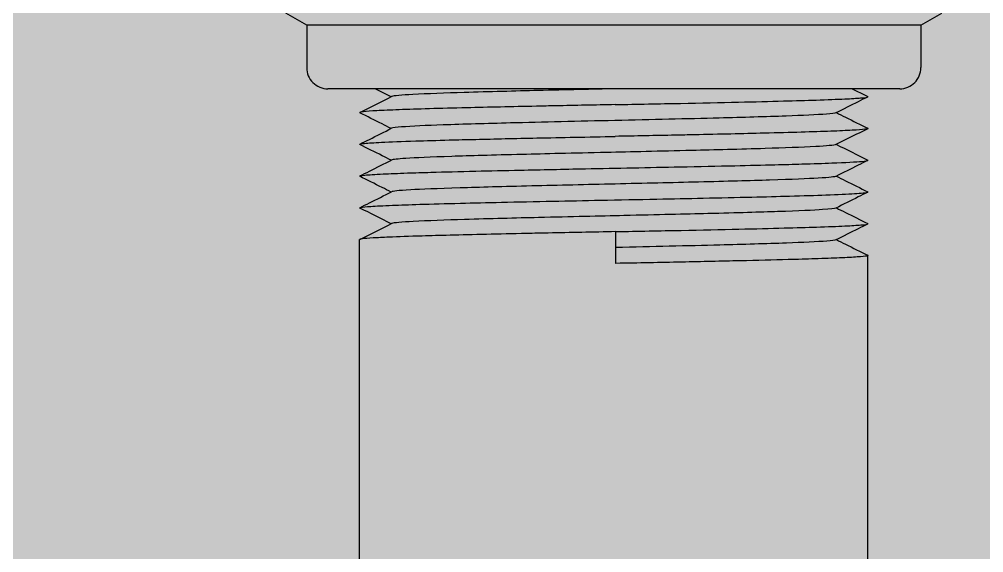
# Model space of a CAD drawing. Extents: x -18489 to 195597, y -1599 to 112111.
# Drawn here: x -14362.115 to -14357.566, y 2024.12 to 2026.638 of the extents above; entities that cross this region are included whole.
import ezdxf

# ---------------------------------------------------------------- set-up
doc = ezdxf.new("R2010")
doc.units = 0
doc.header["$LTSCALE"] = 100
for name, color, linetype in [('188K-SM-03-F10-MECH-EQ-Y2257103$0$0 Xref', 8, 'Continuous'), ('188K-SM-03-F10-MECH-EQ-Y2257103$0$M-EQU-FOUNDATION', 8, 'Continuous'), ('188K-SM-03-F10-MECH-EQ-Y2257103$0$Micron CUP L10 HVAC EQU$0$M-MECH-EQU', 136, 'Continuous'), ('188K-SM-03-F10-MECH-EQ-Y2257103$0$Micron CUP L10 HVAC EQU$0$M-PHASE1 AREA', 252, 'Continuous')]:
    doc.layers.add(name, color=color, linetype=linetype)

# ---------------------------------------------------------------- blocks, each defined once
blk = doc.blocks.new('188K-SM-03-F10-MECH-EQ-Y2257103$0$Micron CUP L10 HVAC EQU$0$A$C0c53ceb0')
at = {"layer": '188K-SM-03-F10-MECH-EQ-Y2257103$0$Micron CUP L10 HVAC EQU$0$M-PHASE1 AREA'}
for p, q in [((17823.89366, 11091.92706), (17822.91225, 11092.49368)), ((17852.86433, 11091.92706), (17853.84575, 11092.49368)), ((17852.86433, 11091.92706), (17823.89366, 11091.92706)), ((17823.89366, 11091.92706), (17823.89366, 11089.92908)), ((17852.86433, 11091.92706), (17852.86433, 11089.92908)), ((17851.86535, 11088.93009), (17824.89265, 11088.93009)), ((17826.39114, 11064.45487), (17826.39114, 11081.81017)), ((17838.4754, 11080.68812), (17838.4754, 11082.18686)), ((17838.4754, 11082.18675), (17838.4754, 11082.18661)), ((17850.36686, 11064.45487), (17850.36686, 11081.06108))]:
    blk.add_line(p, q, dxfattribs=at)
for centre, start, end in [((17824.89265, 11089.92908), 180, 270.000034), ((17851.86535, 11089.92908), 269.999966, 0)]:
    blk.add_arc(centre, 0.99899, start, end, dxfattribs=at)
for points in [[(17827.87921, 11088.55444), (17827.62905, 11088.67966), (17827.37889, 11088.80488), (17827.12873, 11088.93009)], [(17849.62466, 11088.93009), (17849.86869, 11088.80795), (17850.11271, 11088.68581), (17850.35674, 11088.56368)], [(17826.40097, 11087.81455), (17826.90094, 11088.06476), (17827.4009, 11088.315), (17827.90085, 11088.56527)], [(17850.35707, 11087.04611), (17849.85711, 11086.7959), (17849.35717, 11086.54567), (17848.85723, 11086.29541)], [(17848.87884, 11086.30622), (17849.37163, 11086.05954), (17849.86444, 11085.81289), (17850.35725, 11085.56625)], [(17827.87922, 11082.55986), (17827.38642, 11082.80655), (17826.89361, 11083.05321), (17826.40079, 11083.29986)], [(17826.40087, 11081.81991), (17826.90088, 11082.07015), (17827.40088, 11082.32041), (17827.90087, 11082.5707)]]:
    blk.add_open_spline(points, degree=3, dxfattribs=at)
for points, knots in [([(17838.42826, 11088.93011), (17837.3931, 11088.90663), (17836.1425, 11088.8784), (17833.74657, 11088.82043), (17832.50009, 11088.78919), (17830.45414, 11088.72625), (17829.56624, 11088.69522), (17828.38131, 11088.63231), (17827.98674, 11088.60143), (17827.90378, 11088.56667), (17827.90225, 11088.56597), (17827.90084, 11088.56527)], [-2.476006906, -2.476006906, -2.476006906, -2.476006906, -2.33493353, -2.33493353, -2.224080613, -2.224080613, -2.142828084, -2.142828084, -2.078931614, -2.078931614, -2.077619707, -2.077619707, -2.077619707, -2.077619707]), ([(17838.44326, 11088.18066), (17837.50135, 11088.16216), (17836.55871, 11088.14362), (17835.33763, 11088.11855), (17835.03712, 11088.11228), (17833.56761, 11088.08137), (17832.45323, 11088.05726), (17830.81053, 11088.01714), (17830.2207, 11088.00147), (17829.15182, 11087.97065), (17828.67369, 11087.9554), (17827.8417, 11087.92455), (17827.49135, 11087.90895), (17826.92856, 11087.87811), (17826.71741, 11087.86283), (17826.44369, 11087.83214), (17826.3809, 11087.81667), (17826.39437, 11087.79938), (17826.39704, 11087.79746), (17826.40088, 11087.79554)], [0.00002225, 0.00002225, 0.00002225, 0.00002225, 0.28294007, 0.28294007, 0.37670993, 0.37670993, 0.7467554, 0.7467554, 0.98192751, 0.98192751, 1.21513107, 1.21513107, 1.44957095, 1.44957095, 1.68346537, 1.68346537, 1.91593841, 1.91593841, 1.94508531, 1.94508531, 1.94508531, 1.94508531]), ([(17838.44326, 11088.18066), (17838.96825, 11088.19141), (17839.49309, 11088.20202), (17840.52514, 11088.22278), (17841.03074, 11088.23285), (17842.48034, 11088.26235), (17843.39696, 11088.28228), (17845.0197, 11088.3196), (17845.73351, 11088.33652), (17846.94775, 11088.36888), (17847.46214, 11088.38423), (17848.45301, 11088.41703), (17848.90591, 11088.43399), (17849.58759, 11088.4664), (17849.83768, 11088.48174), (17850.22817, 11088.51445), (17850.34346, 11088.53132), (17850.36901, 11088.55362), (17850.3668, 11088.55864), (17850.35674, 11088.56368)], [0.00004101, 0.00004101, 0.00004101, 0.00004101, 0.15773222, 0.15773222, 0.31294243, 0.31294243, 0.60984511, 0.60984511, 0.87515564, 0.87515564, 1.10395556, 1.10395556, 1.37060101, 1.37060101, 1.59994644, 1.59994644, 1.8658588, 1.8658588, 1.94222763, 1.94222763, 1.94222763, 1.94222763]), ([(17850.35708, 11088.54468), (17850.207, 11088.46957), (17850.05692, 11088.39446), (17849.5571, 11088.14432), (17849.20736, 11087.96927), (17848.85764, 11087.79421)], [0, 0, 0, 0, 0.050399283, 0.050399283, 0.167846565, 0.167846565, 0.167846565, 0.167846565]), ([(17827.87896, 11087.05575), (17827.73624, 11087.12719), (17827.59353, 11087.19863), (17827.10084, 11087.44523), (17826.75086, 11087.62039), (17826.40088, 11087.79554)], [0.00241188, 0.00241188, 0.00241188, 0.00241188, 0.050339409, 0.050339409, 0.167867119, 0.167867119, 0.167867119, 0.167867119]), ([(17848.85773, 11087.79416), (17848.81452, 11087.77238), (17848.64364, 11087.75266), (17847.97694, 11087.70017), (17847.26775, 11087.66916), (17845.56063, 11087.60777), (17844.46271, 11087.57684), (17842.60164, 11087.52877), (17841.80271, 11087.5094), (17840.14307, 11087.47046), (17839.28936, 11087.45104), (17838.43523, 11087.43161)], [-1.36260444, -1.36260444, -1.36260444, -1.36260444, -1.20571886, -1.20571886, -0.89579076, -0.89579076, -0.51444599, -0.51444599, -0.25661073, -0.25661073, -0.00004161, -0.00004161, -0.00004161, -0.00004161]), ([(17848.87906, 11087.80493), (17849.02179, 11087.73349), (17849.16453, 11087.66204), (17849.65723, 11087.41543), (17850.0072, 11087.24028), (17850.35717, 11087.06513)], [0.002408094, 0.002408094, 0.002408094, 0.002408094, 0.05034083, 0.05034083, 0.167866644, 0.167866644, 0.167866644, 0.167866644]), ([(17838.43523, 11087.43161), (17837.5811, 11087.41218), (17836.72626, 11087.39276), (17835.06219, 11087.35382), (17834.25995, 11087.33445), (17832.38824, 11087.28638), (17831.2813, 11087.25545), (17829.55185, 11087.19406), (17828.82986, 11087.16305), (17828.13055, 11087.10988), (17827.94557, 11087.08932), (17827.90033, 11087.06653)], [-13.32688913, -13.32688913, -13.32688913, -13.32688913, -13.07032001, -13.07032001, -12.81248475, -12.81248475, -12.43113997, -12.43113997, -12.12121186, -12.12121186, -11.95826715, -11.95826715, -11.95826715, -11.95826715]), ([(17826.401, 11086.31603), (17826.55107, 11086.39113), (17826.70114, 11086.46623), (17827.20094, 11086.71638), (17827.55068, 11086.89142), (17827.9004, 11087.06648)], [0, 0, 0, 0, 0.050394965, 0.050394965, 0.167841987, 0.167841987, 0.167841987, 0.167841987]), ([(17850.35717, 11087.06513), (17850.35814, 11087.06465), (17850.35904, 11087.06416), (17850.38586, 11087.04829), (17850.33683, 11087.03278), (17850.08961, 11087.00203), (17849.89183, 11086.98676), (17849.35463, 11086.95593), (17849.01595, 11086.94031), (17848.20643, 11086.90941), (17847.73943, 11086.89418), (17846.69056, 11086.86338), (17846.10901, 11086.8477), (17844.47564, 11086.80727), (17843.35819, 11086.78291), (17841.87983, 11086.75169), (17841.57707, 11086.74535), (17840.34676, 11086.72), (17839.39525, 11086.70126), (17838.44326, 11086.68256)], [5.63442903, 5.63442903, 5.63442903, 5.63442903, 5.64180585, 5.64180585, 5.87540034, 5.87540034, 6.10951243, 6.10951243, 6.34463089, 6.34463089, 6.57787153, 6.57787153, 6.81343272, 6.81343272, 7.18759455, 7.18759455, 7.28250101, 7.28250101, 7.5687502, 7.5687502, 7.5687502, 7.5687502]), ([(17826.40132, 11086.29694), (17826.39503, 11086.30009), (17826.3918, 11086.30323), (17826.39084, 11086.32219), (17826.46856, 11086.33746), (17826.79623, 11086.37063), (17827.06514, 11086.38863), (17827.8436, 11086.4269), (17828.3843, 11086.44681), (17829.50888, 11086.48286), (17830.04022, 11086.49825), (17831.01513, 11086.52353), (17831.43311, 11086.53365), (17832.76256, 11086.56492), (17833.73015, 11086.58665), (17835.33208, 11086.61996), (17835.93722, 11086.63199), (17837.17598, 11086.65681), (17837.80983, 11086.66963), (17838.44326, 11086.68256)], [21.38464745, 21.38464745, 21.38464745, 21.38464745, 21.4333712, 21.4333712, 21.67975974, 21.67975974, 21.95503343, 21.95503343, 22.27819626, 22.27819626, 22.51453548, 22.51453548, 22.67623701, 22.67623701, 23.00713978, 23.00713978, 23.20033932, 23.20033932, 23.39786555, 23.39786555, 23.39786555, 23.39786555]), ([(17827.87951, 11085.55704), (17827.73677, 11085.6285), (17827.59402, 11085.69996), (17827.1013, 11085.9466), (17826.75131, 11086.12178), (17826.40132, 11086.29694)], [0.002440174, 0.002440174, 0.002440174, 0.002440174, 0.050377423, 0.050377423, 0.167910423, 0.167910423, 0.167910423, 0.167910423]), ([(17848.85723, 11086.29541), (17848.78955, 11086.26152), (17848.41033, 11086.23079), (17847.25448, 11086.16799), (17846.37813, 11086.13697), (17844.35228, 11086.07403), (17843.11277, 11086.04279), (17840.54979, 11085.98053), (17839.14892, 11085.94921), (17836.45456, 11085.88791), (17835.11181, 11085.85669), (17832.66148, 11085.79559), (17831.56804, 11085.76454), (17829.71303, 11085.70306), (17829.0197, 11085.6721), (17828.17808, 11085.61832), (17827.95198, 11085.5932), (17827.90135, 11085.56795)], [-11.24772226, -11.24772226, -11.24772226, -11.24772226, -11.18410262, -11.18410262, -11.10285009, -11.10285009, -10.99199717, -10.99199717, -10.83228899, -10.83228899, -10.60273426, -10.60273426, -10.29244299, -10.29244299, -9.90332474, -9.90332474, -9.55431889, -9.55431889, -9.55431889, -9.55431889]), ([(17826.40115, 11084.79796), (17826.36276, 11084.81716), (17826.44086, 11084.83682), (17826.81828, 11084.87421), (17827.10752, 11084.89215), (17827.81566, 11084.92608), (17828.20018, 11084.94148), (17828.9817, 11084.96791), (17829.35295, 11084.97915), (17830.38904, 11085.00876), (17831.09879, 11085.0274), (17832.5303, 11085.06132), (17833.23615, 11085.07659), (17834.95436, 11085.11342), (17835.98755, 11085.13497), (17837.78019, 11085.17044), (17838.52642, 11085.18499), (17840.02626, 11085.21518), (17840.7763, 11085.23055), (17842.40371, 11085.26391), (17843.26776, 11085.28189), (17844.75419, 11085.31587), (17845.38891, 11085.33128), (17846.43089, 11085.35785), (17846.85658, 11085.36924), (17847.78156, 11085.39657), (17848.25463, 11085.41263), (17849.32597, 11085.45429), (17849.80549, 11085.47915), (17850.251, 11085.52075), (17850.34485, 11085.53622), (17850.36911, 11085.55637), (17850.36714, 11085.5613), (17850.35725, 11085.56625)], [13.58909212, 13.58909212, 13.58909212, 13.58909212, 13.89208438, 13.89208438, 14.18303967, 14.18303967, 14.42131428, 14.42131428, 14.60206032, 14.60206032, 14.88749749, 14.88749749, 15.13512991, 15.13512991, 15.46450384, 15.46450384, 15.69655848, 15.69655848, 15.93175735, 15.93175735, 16.21978798, 16.21978798, 16.45515511, 16.45515511, 16.63598304, 16.63598304, 16.87964521, 16.87964521, 17.27873114, 17.27873114, 17.51790132, 17.51790132, 17.59536916, 17.59536916, 17.59536916, 17.59536916]), ([(17826.40141, 11084.81719), (17826.55132, 11084.89222), (17826.70124, 11084.96725), (17827.20121, 11085.2175), (17827.55126, 11085.39272), (17827.9013, 11085.56795)], [0, 0, 0, 0, 0.050343498, 0.050343498, 0.167899289, 0.167899289, 0.167899289, 0.167899289]), ([(17850.35729, 11085.54777), (17850.20723, 11085.47267), (17850.05716, 11085.39756), (17849.55716, 11085.14731), (17849.20722, 11084.97216), (17848.85729, 11084.79699)], [0, 0, 0, 0, 0.050393429, 0.050393429, 0.16790986, 0.16790986, 0.16790986, 0.16790986]), ([(17827.87902, 11084.05828), (17827.73619, 11084.12977), (17827.59337, 11084.20126), (17827.10075, 11084.44783), (17826.75096, 11084.6229), (17826.40116, 11084.79796)], [0.002407625, 0.002407625, 0.002407625, 0.002407625, 0.050371862, 0.050371862, 0.167838355, 0.167838355, 0.167838355, 0.167838355]), ([(17848.85731, 11084.797), (17848.80789, 11084.77223), (17848.58126, 11084.74335), (17847.53367, 11084.68321), (17846.80171, 11084.65242), (17844.82721, 11084.58949), (17843.70083, 11084.55887), (17841.13298, 11084.49572), (17839.79202, 11084.46518), (17837.10657, 11084.40411), (17835.7621, 11084.37357), (17833.18031, 11084.31042), (17832.04353, 11084.2798), (17830.04322, 11084.21687), (17829.29563, 11084.18608), (17828.19015, 11084.12452), (17827.95147, 11084.09456), (17827.90062, 11084.06909)], [-6.917547428, -6.917547428, -6.917547428, -6.917547428, -6.838534939, -6.838534939, -6.772081017, -6.772081017, -6.715985155, -6.715985155, -6.663464425, -6.663464425, -6.610943695, -6.610943695, -6.554847832, -6.554847832, -6.48839391, -6.48839391, -6.405953774, -6.405953774, -6.405953774, -6.405953774]), ([(17848.87893, 11084.80782), (17849.02176, 11084.73633), (17849.16459, 11084.66483), (17849.65719, 11084.41827), (17850.00696, 11084.24321), (17850.35674, 11084.06816)], [0.00241265, 0.00241265, 0.00241265, 0.00241265, 0.050378319, 0.050378319, 0.167838661, 0.167838661, 0.167838661, 0.167838661]), ([(17826.40078, 11083.29982), (17826.37776, 11083.3113), (17826.39731, 11083.32266), (17826.53961, 11083.34921), (17826.69119, 11083.36456), (17827.16441, 11083.39716), (17827.50701, 11083.41394), (17828.30432, 11083.44616), (17828.73773, 11083.4615), (17829.79866, 11083.49445), (17830.44338, 11083.51155), (17831.75261, 11083.54411), (17832.39848, 11083.55945), (17833.85385, 11083.59198), (17834.66868, 11083.60869), (17836.24268, 11083.64084), (17836.99375, 11083.65619), (17838.63929, 11083.68923), (17839.52983, 11083.7064), (17841.15097, 11083.73904), (17841.88293, 11083.75438), (17843.39804, 11083.78681), (17844.16858, 11083.80344), (17845.52574, 11083.83549), (17846.12135, 11083.85084), (17847.31597, 11083.88399), (17847.89086, 11083.90126), (17848.94652, 11083.93931), (17849.39958, 11083.96021), (17849.89828, 11083.99083), (17850.03471, 11084.00107), (17850.28493, 11084.02647), (17850.36139, 11084.04186), (17850.36718, 11084.0608), (17850.36407, 11084.06447), (17850.35674, 11084.06813)], [5.70083123, 5.70083123, 5.70083123, 5.70083123, 5.88182039, 5.88182039, 6.11642107, 6.11642107, 6.38697406, 6.38697406, 6.62229495, 6.62229495, 6.8987304, 6.8987304, 7.13449994, 7.13449994, 7.40531371, 7.40531371, 7.64186697, 7.64186697, 7.92105606, 7.92105606, 8.15788469, 8.15788469, 8.42866991, 8.42866991, 8.66647263, 8.66647263, 8.94877691, 8.94877691, 9.27090371, 9.27090371, 9.43651285, 9.43651285, 9.67573026, 9.67573026, 9.73384373, 9.73384373, 9.73384373, 9.73384373]), ([(17826.40069, 11083.31836), (17826.55077, 11083.39347), (17826.70085, 11083.46858), (17827.20083, 11083.71881), (17827.55073, 11083.89395), (17827.90062, 11084.06909)], [0, 0, 0, 0, 0.050398301, 0.050398301, 0.167901072, 0.167901072, 0.167901072, 0.167901072]), ([(17850.35654, 11084.04885), (17850.20662, 11083.97382), (17850.0567, 11083.89878), (17849.55676, 11083.64855), (17849.20674, 11083.47334), (17848.85672, 11083.29812)], [0, 0, 0, 0, 0.050344286, 0.050344286, 0.167890871, 0.167890871, 0.167890871, 0.167890871]), ([(17848.85664, 11083.29812), (17848.80813, 11083.27396), (17848.5987, 11083.24989), (17847.80306, 11083.19719), (17847.12592, 11083.16623), (17845.29745, 11083.10475), (17844.21567, 11083.0737), (17841.78035, 11083.0126), (17840.4431, 11082.98138), (17837.75012, 11082.92008), (17836.34764, 11082.88876), (17833.77199, 11082.8265), (17832.52379, 11082.79526), (17830.47285, 11082.73232), (17829.58208, 11082.70129), (17828.39045, 11082.63838), (17827.99233, 11082.6075), (17827.90475, 11082.57253), (17827.90269, 11082.57161), (17827.90086, 11082.5707)], [-3.7577975, -3.7577975, -3.7577975, -3.7577975, -3.42360411, -3.42360411, -3.03448586, -3.03448586, -2.72419459, -2.72419459, -2.49463986, -2.49463986, -2.33493168, -2.33493168, -2.22407876, -2.22407876, -2.14282623, -2.14282623, -2.07892976, -2.07892976, -2.07722119, -2.07722119, -2.07722119, -2.07722119]), ([(17848.8785, 11083.30903), (17849.02123, 11083.23758), (17849.16395, 11083.16613), (17849.6567, 11082.91948), (17850.00673, 11082.74428), (17850.35676, 11082.56909)], [0.002440135, 0.002440135, 0.002440135, 0.002440135, 0.050371292, 0.050371292, 0.167917326, 0.167917326, 0.167917326, 0.167917326]), ([(17838.4754, 11082.18675), (17839, 11082.19747), (17839.52435, 11082.20807), (17840.55532, 11082.22882), (17841.06033, 11082.23889), (17842.50809, 11082.26836), (17843.42327, 11082.28829), (17845.04584, 11082.32565), (17845.76059, 11082.34262), (17846.97355, 11082.37505), (17847.48619, 11082.39039), (17848.47096, 11082.42312), (17848.92009, 11082.44001), (17849.5971, 11082.47235), (17849.84562, 11082.4877), (17850.2336, 11082.52049), (17850.34706, 11082.53744), (17850.36876, 11082.55957), (17850.36629, 11082.56432), (17850.35676, 11082.56909)], [0.00004681, 0.00004681, 0.00004681, 0.00004681, 0.15762396, 0.15762396, 0.31273274, 0.31273274, 0.6094721, 0.6094721, 0.87563781, 0.87563781, 1.10440734, 1.10440734, 1.37000183, 1.37000183, 1.59937182, 1.59937182, 1.86654941, 1.86654941, 1.93892102, 1.93892102, 1.93892102, 1.93892102]), ([(17850.3571, 11082.55012), (17850.20701, 11082.47501), (17850.05693, 11082.3999), (17849.5571, 11082.14975), (17849.20737, 11081.9747), (17848.85764, 11081.79964)], [0, 0, 0, 0, 0.050400182, 0.050400182, 0.167847868, 0.167847868, 0.167847868, 0.167847868]), ([(17838.4754, 11082.18675), (17837.39934, 11082.16501), (17836.327, 11082.14438), (17834.94415, 11082.11575), (17834.60522, 11082.10856), (17832.95201, 11082.07307), (17831.72727, 11082.04624), (17830.18574, 11082.00565), (17829.74902, 11081.99328), (17828.73857, 11081.96269), (17828.21294, 11081.94492), (17827.48598, 11081.91374), (17827.23582, 11081.90094), (17826.79797, 11081.87383), (17826.62653, 11081.85968), (17826.43424, 11081.83383), (17826.39114, 11081.82199), (17826.39114, 11081.81016)], [0.00003697, 0.00003697, 0.00003697, 0.00003697, 0.32325902, 0.32325902, 0.42994336, 0.42994336, 0.85182297, 0.85182297, 1.0354879, 1.0354879, 1.31340126, 1.31340126, 1.50274692, 1.50274692, 1.72096542, 1.72096542, 1.89739226, 1.89739226, 1.89739226, 1.89739226]), ([(17848.85775, 11081.79959), (17848.81503, 11081.77806), (17848.64758, 11081.75856), (17847.98897, 11081.70623), (17847.28299, 11081.67523), (17845.58148, 11081.61384), (17844.48583, 11081.58291), (17842.62747, 11081.53484), (17841.82938, 11081.51547), (17840.17478, 11081.47662), (17839.32549, 11081.45729), (17838.4754, 11081.43795)], [-1.36107915, -1.36107915, -1.36107915, -1.36107915, -1.20571699, -1.20571699, -0.89578888, -0.89578888, -0.5144441, -0.5144441, -0.25660979, -0.25660979, -0.00124667, -0.00124667, -0.00124667, -0.00124667]), ([(17848.87907, 11081.81037), (17849.0218, 11081.73892), (17849.16454, 11081.66747), (17849.65739, 11081.42079), (17850.00751, 11081.24556), (17850.35764, 11081.07034)], [0.002407177, 0.002407177, 0.002407177, 0.002407177, 0.050341283, 0.050341283, 0.167916738, 0.167916738, 0.167916738, 0.167916738]), ([(17850.35763, 11081.07037), (17850.37919, 11081.0595), (17850.36301, 11081.04857), (17850.23317, 11081.02194), (17850.08446, 11081.00656), (17849.65108, 11080.97677), (17849.37138, 11080.96228), (17848.69647, 11080.93269), (17848.30607, 11080.91803), (17847.47835, 11080.89122), (17847.05543, 11080.87901), (17845.90972, 11080.84793), (17845.14728, 11080.82859), (17843.46097, 11080.79001), (17842.53713, 11080.77082), (17841.07585, 11080.74028), (17840.56685, 11080.72977), (17839.53001, 11080.70885), (17839.00313, 11080.69847), (17838.4754, 11080.68812)], [5.62545465, 5.62545465, 5.62545465, 5.62545465, 5.79127432, 5.79127432, 6.02182442, 6.02182442, 6.24575551, 6.24575551, 6.46344136, 6.46344136, 6.65221482, 6.65221482, 6.93616366, 6.93616366, 7.23558839, 7.23558839, 7.3915807, 7.3915807, 7.55009781, 7.55009781, 7.55009781, 7.55009781])]:
    blk.add_open_spline(points, degree=3, knots=knots, dxfattribs=at)
blk = doc.blocks.new('188K-SM-03-F10-MECH-EQ-Y2257103$0$Micron CUP L10 HVAC EQU')
at = {"layer": '188K-SM-03-F10-MECH-EQ-Y2257103$0$Micron CUP L10 HVAC EQU$0$M-MECH-EQU'}
blk.add_blockref('188K-SM-03-F10-MECH-EQ-Y2257103$0$Micron CUP L10 HVAC EQU$0$A$C0c53ceb0', (-206166.7, 2082.176), dxfattribs=at)
blk = doc.blocks.new('188K-SM-03-F10-MECH-EQ-Y2257103')
at = {"layer": '188K-SM-03-F10-MECH-EQ-Y2257103$0$M-EQU-FOUNDATION'}
h = blk.add_hatch(dxfattribs=at)
h.set_pattern_fill('AR-CONC', color=256, scale=0.1)
h.set_pattern_definition([(50, (4473.521, 709.199), (18.218467, -1.593909), [1.905, -20.955]), (355, (4473.521, 709.2), (-3.524342, 19.105685), [1.524, -16.764058]), (100.45144, (4475.04, 709.066), (14.694125, 17.511775), [1.619001, -17.809024]), (46.1842, (4473.521, 714.28), (27.107904, -4.204233), [2.8575, -31.4325]), (96.63556, (4475.78, 713.93), (23.740413, 24.742612), [2.428502, -26.71356]), (351.18415, (4473.52, 714.28), (23.740413, 24.742612), [2.285997, -25.145973]), (21, (4476.061, 713.009), (15.161439, -10.22652), [1.905, -20.955]), (326, (4476.061, 713.01), (6.180203, 18.418797), [1.524, -16.764]), (71.45144, (4477.325, 712.157), (21.341642, 8.192277), [1.619001, -17.808994]), (37.5, (4473.5214, 709.199), (0.3088603, 8.4555039), [0, -16.5608, 0, -17.018, 0, -16.8275]), (7.5, (4473.521, 709.199), (6.6819663, 10.0180575), [0, -9.7028, 0, -16.1798, 0, -6.4135]), (327.5, (4467.857, 709.199), (13.5590595, -0.5728744), [0, -6.35, 0, -19.812, 0, -26.289]), (317.5, (4465.317, 709.199), (14.812918, 2.542649), [0, -8.255, 0, -13.1572, 0, -18.669])])
h.paths.add_polyline_path([(-14928.1486, 5602.4586), (-14278.1486, 5602.4586), (-14278.1486, 1902.4586), (-14928.1486, 1902.4586)], flags=16)
h.paths.add_polyline_path([(-14933.1486, 5607.4586), (-14273.1486, 5607.4586), (-14273.1486, 1897.4586), (-14933.1486, 1897.4586)])
h = blk.add_hatch(dxfattribs=at)
h.set_pattern_fill('AR-CONC', color=256, scale=0.3)
h.set_pattern_definition([(50, (4473.52, 709.2), (54.6554, -4.78173), [5.715, -62.865]), (355, (4473.52, 709.2), (-10.57303, 57.31705), [4.572, -50.29218]), (100.45144, (4478.076, 708.8), (44.08237, 52.53533), [4.857, -53.42707]), (46.1842, (4473.52, 724.44), (81.32371, -12.6127), [8.5725, -94.2975]), (96.63556, (4480.3, 723.39), (71.22124, 74.22784), [7.2855, -80.14068]), (351.18415, (4473.52, 724.44), (71.22124, 74.22784), [6.858, -75.43792]), (21, (4481.14, 720.63), (45.48432, -30.67956), [5.715, -62.865]), (326, (4481.14, 720.63), (18.54061, 55.25639), [4.572, -50.292]), (71.45144, (4484.93, 718.07), (64.02493, 24.57683), [4.857, -53.42698]), (37.5, (4473.521, 709.2), (0.926581, 25.366512), [0, -49.6824, 0, -51.054, 0, -50.4825]), (7.5, (4473.52, 709.2), (20.0459, 30.054172), [0, -29.1084, 0, -48.5394, 0, -19.2405]), (327.5, (4456.529, 709.2), (40.677179, -1.718623), [0, -19.05, 0, -59.436, 0, -78.867]), (317.5, (4448.91, 709.2), (44.438754, 7.62795), [0, -24.765, 0, -39.4716, 0, -56.007])])
h.paths.add_polyline_path([(-14918.1486, 5592.4586), (-14288.1486, 5592.4586), (-14288.1486, 1912.4586), (-14918.1486, 1912.4586)])
at = {"layer": '188K-SM-03-F10-MECH-EQ-Y2257103$0$0 Xref', "xscale": 0.1, "yscale": 0.1, "zscale": 0.1}
blk.add_blockref('188K-SM-03-F10-MECH-EQ-Y2257103$0$Micron CUP L10 HVAC EQU', (4473.5214, 709.1992), dxfattribs=at)

msp = doc.modelspace()

# ---------------------------------------------------------------- block references
msp.add_blockref('188K-SM-03-F10-MECH-EQ-Y2257103', (0, 0))

doc.saveas('drawing.dxf')
